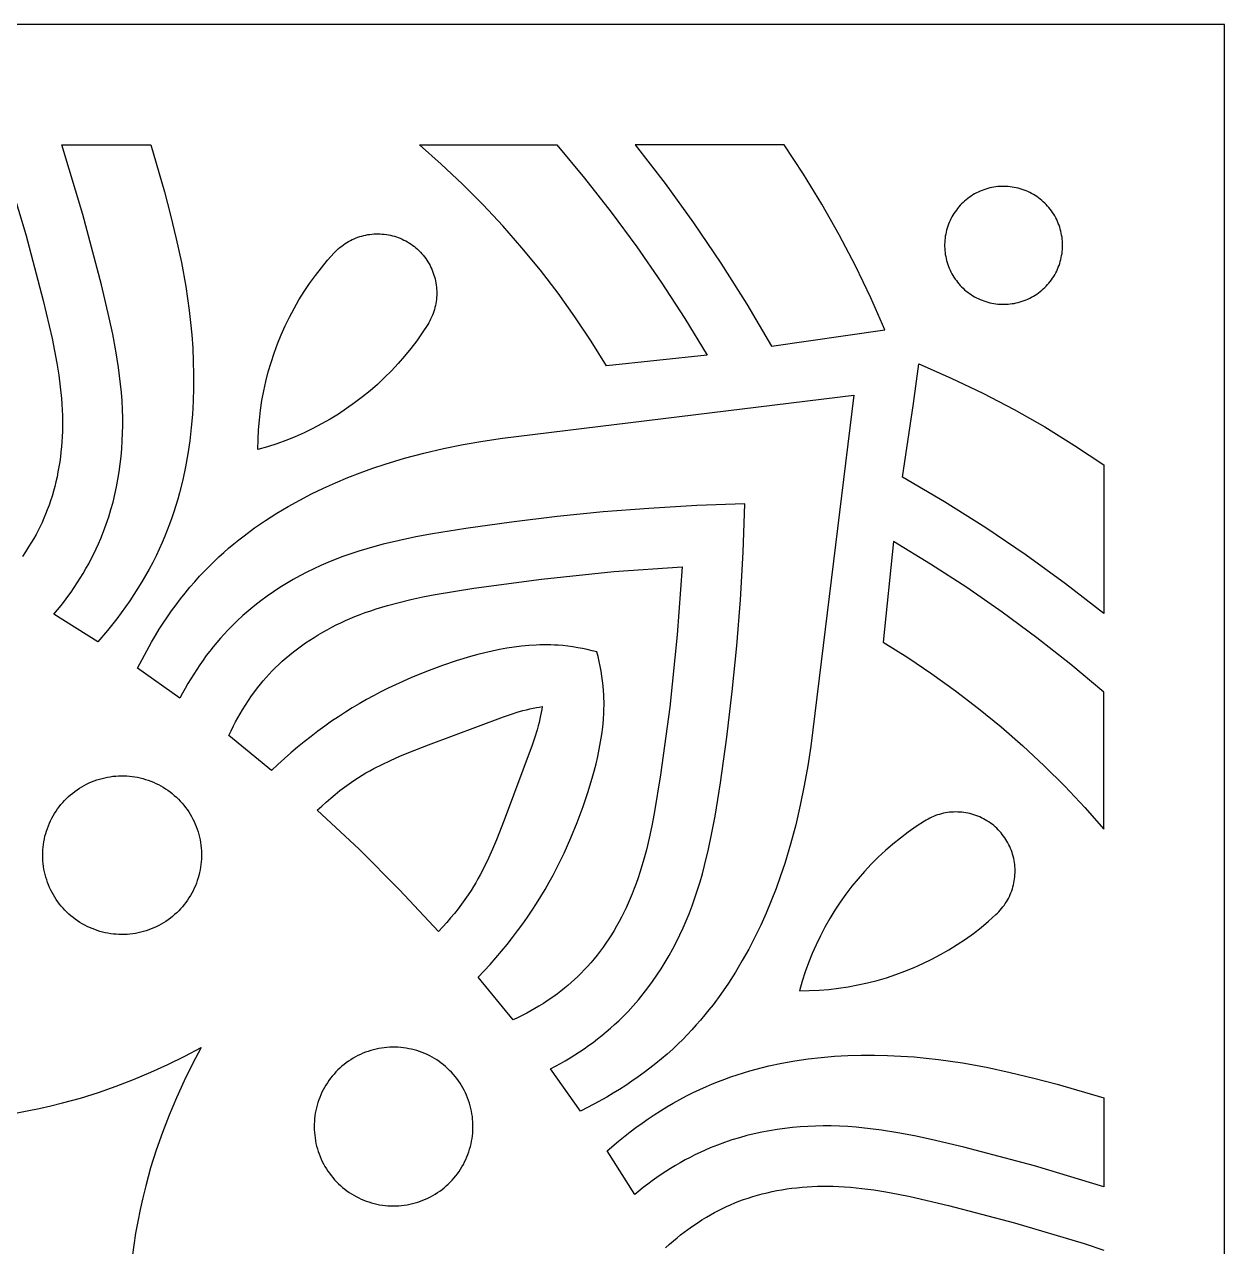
# Model space of a CAD drawing. Header units: millimetres. Extents: x -808 to 145, y 470 to 1424.
# Drawn here: x -131.8 to 145.2, y 1141.4 to 1423.6 of the extents above; entities that cross this region are included whole.
import ezdxf

# ---------------------------------------------------------------- set-up
doc = ezdxf.new("R2010")
doc.units = ezdxf.units.MM
doc.layers.add('Layer 05', color=12, linetype='Continuous', true_color=0xde0000)

msp = doc.modelspace()

# ---------------------------------------------------------------- linework, layer by layer
at = {"layer": 'Layer 05'}
for points in [[(-808.29, 470.09), (145.2, 470.09), (145.2, 1423.58), (-808.29, 1423.58)], [(107.81, 1372.57), (107.8, 1373.05), (107.78, 1373.52), (107.74, 1373.99), (107.68, 1374.46), (107.6, 1374.92), (107.51, 1375.39), (107.41, 1375.85), (107.29, 1376.31), (107.15, 1376.76), (107, 1377.2), (106.83, 1377.65), (106.64, 1378.08), (106.45, 1378.51), (106.23, 1378.93), (106, 1379.35), (105.76, 1379.75), (105.51, 1380.15), (105.24, 1380.54), (104.95, 1380.92), (104.66, 1381.28), (104.35, 1381.64), (104.03, 1381.99), (103.7, 1382.32), (103.35, 1382.65), (103, 1382.96), (102.63, 1383.26), (102.25, 1383.55), (101.87, 1383.82), (101.47, 1384.08), (101.07, 1384.32), (100.66, 1384.56), (100.24, 1384.77), (99.81, 1384.98), (99.38, 1385.16), (98.94, 1385.33), (98.49, 1385.49), (98.04, 1385.63), (97.58, 1385.76), (97.12, 1385.87), (96.66, 1385.96), (96.2, 1386.04), (95.73, 1386.1), (95.26, 1386.15), (94.78, 1386.17), (94.31, 1386.19), (93.84, 1386.18), (93.37, 1386.16), (92.9, 1386.13), (92.43, 1386.07), (91.96, 1386), (91.49, 1385.92), (91.03, 1385.82), (90.58, 1385.7), (90.12, 1385.56), (89.67, 1385.42), (89.23, 1385.25), (88.79, 1385.07), (88.36, 1384.88), (87.94, 1384.67), (87.52, 1384.44), (87.12, 1384.2), (86.72, 1383.95), (86.33, 1383.68), (85.94, 1383.4), (85.57, 1383.11), (85.21, 1382.81), (84.86, 1382.49), (84.52, 1382.16), (84.2, 1381.82), (83.88, 1381.46), (83.58, 1381.1), (83.29, 1380.73), (83.01, 1380.34), (82.75, 1379.95), (82.5, 1379.55), (82.27, 1379.14), (82.05, 1378.72), (81.84, 1378.3), (81.65, 1377.86), (81.47, 1377.43), (81.31, 1376.98), (81.17, 1376.53), (81.04, 1376.08), (80.92, 1375.62), (80.83, 1375.16), (80.74, 1374.69), (80.68, 1374.22), (80.63, 1373.75), (80.6, 1373.28), (80.58, 1372.81), (80.58, 1372.34), (80.6, 1371.86), (80.63, 1371.39), (80.68, 1370.92), (80.74, 1370.45), (80.83, 1369.99), (80.92, 1369.53), (81.04, 1369.07), (81.17, 1368.61), (81.31, 1368.16), (81.47, 1367.72), (81.65, 1367.28), (81.84, 1366.85), (82.05, 1366.42), (82.27, 1366.01), (82.5, 1365.6), (82.75, 1365.19), (83.01, 1364.8), (83.29, 1364.42), (83.58, 1364.04), (83.88, 1363.68), (84.2, 1363.33), (84.52, 1362.99), (84.86, 1362.66), (85.21, 1362.34), (85.57, 1362.03), (85.94, 1361.74), (86.33, 1361.46), (86.72, 1361.19), (87.12, 1360.94), (87.52, 1360.7), (87.94, 1360.48), (88.36, 1360.27), (88.79, 1360.07), (89.23, 1359.89), (89.67, 1359.73), (90.12, 1359.58), (90.58, 1359.45), (91.03, 1359.33), (91.49, 1359.23), (91.96, 1359.14), (92.43, 1359.07), (92.9, 1359.02), (93.37, 1358.98), (93.84, 1358.96), (94.31, 1358.96), (94.78, 1358.97), (95.26, 1359), (95.73, 1359.04), (96.2, 1359.11), (96.66, 1359.18), (97.12, 1359.28), (97.58, 1359.39), (98.04, 1359.51), (98.49, 1359.65), (98.94, 1359.81), (99.38, 1359.98), (99.81, 1360.17), (100.24, 1360.37), (100.66, 1360.59), (101.07, 1360.82), (101.47, 1361.07), (101.87, 1361.33), (102.25, 1361.6), (102.63, 1361.89), (103, 1362.19), (103.35, 1362.5), (103.7, 1362.82), (104.03, 1363.16), (104.35, 1363.5), (104.66, 1363.86), (104.95, 1364.23), (105.24, 1364.61), (105.51, 1365), (105.76, 1365.39), (106, 1365.8), (106.23, 1366.21), (106.45, 1366.63), (106.64, 1367.06), (106.83, 1367.5), (107, 1367.94), (107.15, 1368.39), (107.29, 1368.84), (107.41, 1369.3), (107.51, 1369.76), (107.6, 1370.22), (107.68, 1370.69), (107.74, 1371.16), (107.78, 1371.63), (107.8, 1372.1)], [(-91.41, 1235.93), (-91.28, 1235.31), (-91.16, 1234.69), (-91.07, 1234.06), (-91.01, 1233.42), (-90.96, 1232.79), (-90.94, 1232.15), (-90.93, 1231.52), (-90.95, 1230.88), (-91, 1230.25), (-91.06, 1229.62), (-91.15, 1228.98), (-91.25, 1228.36), (-91.38, 1227.74), (-91.53, 1227.12), (-91.71, 1226.51), (-91.9, 1225.9), (-92.12, 1225.3), (-92.35, 1224.71), (-92.61, 1224.13), (-92.88, 1223.55), (-93.18, 1222.99), (-93.49, 1222.44), (-93.82, 1221.9), (-94.18, 1221.37), (-94.55, 1220.85), (-94.94, 1220.35), (-95.34, 1219.86), (-95.76, 1219.38), (-96.2, 1218.92), (-96.66, 1218.47), (-97.13, 1218.04), (-97.61, 1217.63), (-98.11, 1217.24), (-98.62, 1216.86), (-99.14, 1216.5), (-99.68, 1216.16), (-100.23, 1215.83), (-100.79, 1215.53), (-101.36, 1215.24), (-101.93, 1214.98), (-102.52, 1214.74), (-103.12, 1214.51), (-103.72, 1214.31), (-104.33, 1214.13), (-104.94, 1213.97), (-105.57, 1213.83), (-106.19, 1213.71), (-106.82, 1213.62), (-107.45, 1213.54), (-108.09, 1213.49), (-108.72, 1213.46), (-109.36, 1213.45), (-109.99, 1213.47), (-110.63, 1213.51), (-111.26, 1213.56), (-111.89, 1213.64), (-112.52, 1213.75), (-113.14, 1213.87), (-113.76, 1214.02), (-114.38, 1214.18), (-114.98, 1214.37), (-115.58, 1214.58), (-116.18, 1214.81), (-116.76, 1215.06), (-117.34, 1215.33), (-117.9, 1215.62), (-118.46, 1215.93), (-119, 1216.26), (-119.54, 1216.61), (-120.06, 1216.98), (-120.56, 1217.36), (-121.06, 1217.76), (-121.54, 1218.18), (-122, 1218.61), (-122.45, 1219.06), (-122.88, 1219.53), (-123.3, 1220.01), (-123.7, 1220.5), (-124.08, 1221.01), (-124.45, 1221.53), (-124.79, 1222.07), (-125.12, 1222.61), (-125.43, 1223.17), (-125.72, 1223.73), (-125.99, 1224.31), (-126.24, 1224.9), (-126.47, 1225.49), (-126.67, 1226.09), (-126.86, 1226.7), (-127.03, 1227.31), (-127.17, 1227.93), (-127.29, 1228.56), (-127.4, 1229.18), (-127.47, 1229.82), (-127.53, 1230.45), (-127.57, 1231.08), (-127.58, 1231.72), (-127.57, 1232.36), (-127.54, 1232.99), (-127.49, 1233.62), (-127.41, 1234.26), (-127.31, 1234.88), (-127.2, 1235.51), (-127.06, 1236.13), (-126.89, 1236.75), (-126.71, 1237.35), (-126.51, 1237.96), (-126.28, 1238.55), (-126.04, 1239.14), (-125.77, 1239.72), (-125.49, 1240.29), (-125.18, 1240.84), (-124.86, 1241.39), (-124.51, 1241.93), (-124.15, 1242.45), (-123.77, 1242.96), (-123.38, 1243.46), (-122.96, 1243.94), (-122.53, 1244.41), (-122.08, 1244.86), (-121.62, 1245.3), (-121.15, 1245.72), (-120.66, 1246.12), (-120.15, 1246.51), (-119.63, 1246.88), (-119.1, 1247.23), (-118.56, 1247.56), (-118.01, 1247.88), (-117.44, 1248.17), (-116.87, 1248.45), (-116.29, 1248.7), (-115.69, 1248.93), (-115.09, 1249.15), (-114.49, 1249.34), (-113.88, 1249.51), (-113.26, 1249.66), (-112.63, 1249.79), (-112.01, 1249.89), (-111.38, 1249.98), (-110.74, 1250.04), (-110.11, 1250.08), (-109.47, 1250.1), (-108.84, 1250.1), (-108.2, 1250.07), (-107.57, 1250.02), (-106.94, 1249.95), (-106.31, 1249.86), (-105.68, 1249.75), (-105.06, 1249.61), (-104.44, 1249.46), (-103.83, 1249.28), (-103.23, 1249.08), (-102.63, 1248.86), (-102.04, 1248.62), (-101.46, 1248.36), (-100.89, 1248.08), (-100.33, 1247.78), (-99.78, 1247.46), (-99.24, 1247.12), (-98.71, 1246.77), (-98.2, 1246.39), (-97.7, 1246), (-97.21, 1245.59), (-96.74, 1245.16), (-96.28, 1244.72), (-95.84, 1244.26), (-95.42, 1243.79), (-95.01, 1243.3), (-94.62, 1242.8), (-94.24, 1242.29), (-93.89, 1241.76), (-93.55, 1241.22), (-93.23, 1240.67), (-92.93, 1240.11), (-92.65, 1239.53), (-92.4, 1238.95), (-92.16, 1238.36), (-91.94, 1237.77), (-91.74, 1237.16), (-91.56, 1236.55)], [(-42.44, 1186.97), (-43.07, 1187.1), (-43.69, 1187.21), (-44.32, 1187.3), (-44.95, 1187.37), (-45.59, 1187.42), (-46.22, 1187.44), (-46.86, 1187.44), (-47.5, 1187.42), (-48.13, 1187.38), (-48.76, 1187.32), (-49.39, 1187.23), (-50.02, 1187.12), (-50.64, 1187), (-51.26, 1186.84), (-51.87, 1186.67), (-52.48, 1186.48), (-53.08, 1186.26), (-53.67, 1186.03), (-54.25, 1185.77), (-54.82, 1185.5), (-55.39, 1185.2), (-55.94, 1184.89), (-56.48, 1184.55), (-57.01, 1184.2), (-57.53, 1183.83), (-58.03, 1183.44), (-58.52, 1183.04), (-59, 1182.62), (-59.46, 1182.18), (-59.91, 1181.72), (-60.33, 1181.25), (-60.75, 1180.77), (-61.14, 1180.27), (-61.52, 1179.76), (-61.88, 1179.24), (-62.22, 1178.7), (-62.55, 1178.15), (-62.85, 1177.59), (-63.13, 1177.02), (-63.4, 1176.44), (-63.64, 1175.86), (-63.87, 1175.26), (-64.07, 1174.66), (-64.25, 1174.05), (-64.41, 1173.43), (-64.55, 1172.81), (-64.67, 1172.19), (-64.76, 1171.56), (-64.84, 1170.93), (-64.89, 1170.29), (-64.92, 1169.66), (-64.92, 1169.02), (-64.91, 1168.39), (-64.87, 1167.75), (-64.81, 1167.12), (-64.73, 1166.49), (-64.63, 1165.86), (-64.51, 1165.24), (-64.36, 1164.62), (-64.19, 1164), (-64.01, 1163.39), (-63.8, 1162.79), (-63.57, 1162.2), (-63.32, 1161.62), (-63.05, 1161.04), (-62.76, 1160.48), (-62.45, 1159.92), (-62.12, 1159.38), (-61.77, 1158.84), (-61.4, 1158.32), (-61.02, 1157.82), (-60.62, 1157.32), (-60.2, 1156.84), (-59.77, 1156.38), (-59.32, 1155.93), (-58.85, 1155.49), (-58.37, 1155.08), (-57.88, 1154.68), (-57.37, 1154.3), (-56.85, 1153.93), (-56.31, 1153.58), (-55.77, 1153.26), (-55.21, 1152.95), (-54.64, 1152.66), (-54.07, 1152.39), (-53.48, 1152.14), (-52.89, 1151.91), (-52.29, 1151.7), (-51.68, 1151.52), (-51.07, 1151.35), (-50.45, 1151.21), (-49.82, 1151.08), (-49.19, 1150.98), (-48.56, 1150.9), (-47.93, 1150.85), (-47.3, 1150.81), (-46.66, 1150.8), (-46.02, 1150.81), (-45.39, 1150.84), (-44.75, 1150.89), (-44.12, 1150.97), (-43.49, 1151.06), (-42.87, 1151.18), (-42.25, 1151.32), (-41.63, 1151.48), (-41.02, 1151.67), (-40.42, 1151.87), (-39.83, 1152.1), (-39.24, 1152.34), (-38.66, 1152.61), (-38.09, 1152.89), (-37.54, 1153.2), (-36.99, 1153.52), (-36.45, 1153.87), (-35.93, 1154.23), (-35.42, 1154.61), (-34.92, 1155), (-34.44, 1155.42), (-33.97, 1155.85), (-33.52, 1156.29), (-33.08, 1156.76), (-32.66, 1157.23), (-32.25, 1157.72), (-31.87, 1158.23), (-31.5, 1158.75), (-31.15, 1159.28), (-30.81, 1159.82), (-30.5, 1160.37), (-30.21, 1160.94), (-29.93, 1161.51), (-29.68, 1162.09), (-29.44, 1162.68), (-29.23, 1163.28), (-29.04, 1163.89), (-28.87, 1164.5), (-28.72, 1165.12), (-28.59, 1165.74), (-28.48, 1166.37), (-28.4, 1167), (-28.34, 1167.63), (-28.3, 1168.27), (-28.28, 1168.91), (-28.28, 1169.54), (-28.31, 1170.18), (-28.35, 1170.81), (-28.42, 1171.44), (-28.52, 1172.07), (-28.63, 1172.7), (-28.76, 1173.32), (-28.92, 1173.94), (-29.1, 1174.55), (-29.3, 1175.15), (-29.52, 1175.75), (-29.76, 1176.34), (-30.02, 1176.92), (-30.3, 1177.49), (-30.6, 1178.05), (-30.92, 1178.6), (-31.26, 1179.14), (-31.61, 1179.66), (-31.99, 1180.18), (-32.38, 1180.68), (-32.79, 1181.17), (-33.22, 1181.64), (-33.66, 1182.09), (-34.12, 1182.54), (-34.59, 1182.96), (-35.08, 1183.37), (-35.58, 1183.76), (-36.09, 1184.13), (-36.62, 1184.49), (-37.16, 1184.83), (-37.71, 1185.15), (-38.27, 1185.44), (-38.84, 1185.72), (-39.42, 1185.98), (-40.01, 1186.22), (-40.61, 1186.44), (-41.22, 1186.64), (-41.83, 1186.81)]]:
    msp.add_lwpolyline(points, close=True, dxfattribs=at)
for points in [[(-124.98, 1287.43), (-124.16, 1288.41), (-123.35, 1289.42), (-122.57, 1290.43), (-121.8, 1291.47), (-121.05, 1292.51), (-120.32, 1293.57), (-119.61, 1294.64), (-118.91, 1295.73), (-118.24, 1296.83), (-117.6, 1297.94), (-116.97, 1299.07), (-116.37, 1300.2), (-115.78, 1301.35), (-115.23, 1302.51), (-114.7, 1303.68), (-114.19, 1304.86), (-113.53, 1306.52), (-112.91, 1308.19), (-112.35, 1309.88), (-111.83, 1311.59), (-111.36, 1313.31), (-110.94, 1315.04), (-110.56, 1316.79), (-110.23, 1318.54), (-109.94, 1320.3), (-109.69, 1322.07), (-109.49, 1323.85), (-109.33, 1325.63), (-109.22, 1327.41), (-109.15, 1329.19), (-109.11, 1330.97), (-109.12, 1332.75), (-109.18, 1334.7), (-109.28, 1336.64), (-109.43, 1338.57), (-109.61, 1340.51), (-109.83, 1342.44), (-110.09, 1344.36), (-110.71, 1348.2), (-111.43, 1352.03), (-112.24, 1355.84), (-114.04, 1363.43), (-118.34, 1379.68), (-123.15, 1395.75)], [(-123.15, 1395.75), (-102.6, 1395.75)], [(-102.6, 1395.75), (-99.49, 1384.96), (-98.06, 1379.53), (-96.75, 1374.08), (-95.58, 1368.6), (-94.58, 1363.09), (-94.16, 1360.31), (-93.78, 1357.53), (-93.46, 1354.73), (-93.19, 1351.92), (-92.97, 1348.87), (-92.83, 1345.81), (-92.76, 1342.74), (-92.77, 1339.67), (-92.86, 1336.6), (-93.04, 1333.54), (-93.3, 1330.48), (-93.65, 1327.43), (-94.09, 1324.41), (-94.63, 1321.4), (-95.27, 1318.41), (-96, 1315.46), (-96.41, 1313.99), (-96.84, 1312.53), (-97.29, 1311.08), (-97.78, 1309.64), (-98.29, 1308.21), (-98.83, 1306.8), (-99.39, 1305.39), (-99.99, 1303.99), (-100.69, 1302.43), (-101.43, 1300.89), (-102.2, 1299.36), (-103.01, 1297.84), (-103.84, 1296.35), (-104.71, 1294.87), (-105.61, 1293.4), (-106.53, 1291.96), (-107.49, 1290.53), (-108.47, 1289.12), (-109.47, 1287.73), (-110.5, 1286.36), (-112.63, 1283.67), (-114.85, 1281.07)], [(2.55, 1344.79), (-1, 1350.48), (-4.73, 1356.05), (-8.64, 1361.5), (-12.72, 1366.82), (-16.97, 1372.01), (-21.39, 1377.05), (-25.96, 1381.95), (-30.7, 1386.71), (-35.58, 1391.31), (-40.6, 1395.75)], [(-40.6, 1395.75), (-8.94, 1395.75)], [(-8.94, 1395.75), (-2.55, 1388.1), (3.6, 1380.27), (9.52, 1372.25), (15.2, 1364.06), (20.62, 1355.71), (25.79, 1347.19)], [(9.16, 1395.75), (16.06, 1386.87), (22.66, 1377.78), (28.97, 1368.47), (34.97, 1358.97), (40.65, 1349.27)], [(43.52, 1395.75), (9.16, 1395.75)], [(66.82, 1353.05), (63.56, 1360.48), (60.05, 1367.81), (56.28, 1375), (52.27, 1382.06), (48.02, 1388.98), (43.52, 1395.75)], [(-136.3, 1391.18), (-131.51, 1375.1), (-127.49, 1359.84), (-125.43, 1351.04), (-124.86, 1348.21), (-124.34, 1345.37), (-123.9, 1342.63), (-123.54, 1339.87), (-123.27, 1337.21), (-123.18, 1335.87), (-123.1, 1334.53), (-123.05, 1333.25), (-123.03, 1331.97), (-123.03, 1330.79), (-123.05, 1329.6), (-123.1, 1328.42), (-123.17, 1327.24), (-123.26, 1326.06), (-123.37, 1324.88), (-123.51, 1323.72), (-123.67, 1322.56), (-123.85, 1321.41), (-124.06, 1320.26), (-124.28, 1319.13), (-124.53, 1318.01), (-124.81, 1316.89), (-125.11, 1315.78), (-125.42, 1314.69), (-125.77, 1313.62), (-126.13, 1312.55), (-126.52, 1311.49), (-126.91, 1310.52), (-127.31, 1309.55), (-127.74, 1308.6), (-128.19, 1307.66), (-128.65, 1306.73), (-129.13, 1305.82), (-129.63, 1304.92), (-130.15, 1304.03), (-130.83, 1302.93), (-131.53, 1301.84), (-132.25, 1300.77)], [(-60.33, 1370.82), (-60, 1371.16), (-59.66, 1371.49), (-59.31, 1371.82), (-58.95, 1372.12), (-58.57, 1372.42), (-58.19, 1372.7), (-57.8, 1372.97), (-57.4, 1373.22), (-56.99, 1373.47), (-56.57, 1373.69), (-56.14, 1373.9), (-55.71, 1374.1), (-55.27, 1374.28), (-54.83, 1374.45), (-54.38, 1374.6), (-53.92, 1374.73), (-53.46, 1374.85), (-53, 1374.96), (-52.53, 1375.04), (-52.06, 1375.11), (-51.59, 1375.17), (-51.11, 1375.2), (-50.64, 1375.22), (-50.16, 1375.23), (-49.69, 1375.22), (-49.21, 1375.19), (-48.74, 1375.14), (-48.27, 1375.08), (-47.8, 1375), (-47.33, 1374.91), (-46.87, 1374.8), (-46.41, 1374.67), (-45.96, 1374.53), (-45.51, 1374.37), (-45.07, 1374.2), (-44.63, 1374.01), (-44.2, 1373.8), (-43.78, 1373.58), (-43.37, 1373.35), (-42.96, 1373.1), (-42.57, 1372.84), (-42.18, 1372.57), (-41.8, 1372.28), (-41.43, 1371.98), (-41.08, 1371.66), (-40.73, 1371.33), (-40.4, 1371), (-40.08, 1370.65), (-39.77, 1370.29), (-39.47, 1369.91), (-39.19, 1369.53), (-38.92, 1369.14), (-38.66, 1368.74), (-38.42, 1368.33), (-38.19, 1367.91), (-37.98, 1367.49), (-37.78, 1367.06), (-37.59, 1366.62), (-37.43, 1366.17), (-37.28, 1365.72), (-37.14, 1365.27), (-37.02, 1364.81), (-36.91, 1364.35), (-36.83, 1363.88), (-36.75, 1363.41), (-36.7, 1362.94), (-36.66, 1362.46), (-36.64, 1361.99), (-36.63, 1361.51), (-36.64, 1361.04), (-36.67, 1360.56), (-36.71, 1360.09), (-36.77, 1359.62), (-36.85, 1359.15), (-36.94, 1358.68), (-37.05, 1358.22), (-37.18, 1357.76), (-37.32, 1357.31), (-37.47, 1356.86), (-37.65, 1356.42), (-37.83, 1355.98), (-38.04, 1355.55), (-38.25, 1355.13), (-38.49, 1354.71), (-38.73, 1354.31)], [(-77.9, 1325.46), (-77.87, 1327.73), (-77.76, 1329.99), (-77.58, 1332.24), (-77.32, 1334.49), (-76.98, 1336.73), (-76.57, 1338.95), (-76.09, 1341.16), (-75.53, 1343.36), (-74.89, 1345.53), (-74.18, 1347.68), (-73.4, 1349.8), (-72.55, 1351.9), (-71.62, 1353.96), (-70.63, 1356), (-69.57, 1358), (-68.44, 1359.96), (-67.24, 1361.88), (-65.98, 1363.76), (-64.66, 1365.59), (-63.27, 1367.38), (-61.83, 1369.13), (-60.33, 1370.82)], [(-38.73, 1354.31), (-39.97, 1352.41), (-41.27, 1350.56), (-42.64, 1348.76), (-44.06, 1347), (-45.55, 1345.29), (-47.09, 1343.63), (-48.69, 1342.03), (-50.34, 1340.48), (-52.04, 1338.99), (-53.79, 1337.56), (-55.59, 1336.18), (-57.43, 1334.87), (-59.32, 1333.62), (-61.25, 1332.44), (-63.22, 1331.33), (-65.23, 1330.28), (-67.27, 1329.3), (-69.34, 1328.39), (-71.44, 1327.55), (-73.57, 1326.78), (-75.72, 1326.09), (-77.9, 1325.46)], [(40.65, 1349.27), (57.7, 1351.78)], [(57.7, 1351.78), (66.82, 1353.05)], [(25.79, 1347.19), (2.55, 1344.79)], [(73.4, 1336.08), (74.67, 1345.2)], [(74.67, 1345.2), (82.11, 1341.94), (89.43, 1338.43), (96.62, 1334.66), (103.68, 1330.65), (110.6, 1326.39), (117.37, 1321.9)], [(-105.68, 1274.94), (-104.12, 1277.99), (-102.45, 1280.98), (-101.58, 1282.46), (-100.68, 1283.92), (-99.75, 1285.36), (-98.8, 1286.79), (-97.82, 1288.2), (-96.81, 1289.59), (-95.78, 1290.96), (-94.71, 1292.3), (-93.62, 1293.63), (-92.51, 1294.92), (-91.36, 1296.2), (-90.19, 1297.45), (-89.12, 1298.53), (-88.04, 1299.59), (-86.94, 1300.63), (-85.81, 1301.65), (-84.67, 1302.65), (-83.5, 1303.62), (-82.32, 1304.58), (-81.12, 1305.51), (-78.67, 1307.32), (-76.16, 1309.05), (-73.58, 1310.7), (-70.95, 1312.27), (-68.27, 1313.76), (-65.55, 1315.17), (-62.78, 1316.5), (-59.98, 1317.76), (-57.15, 1318.95), (-54.29, 1320.06), (-51.41, 1321.1), (-48.51, 1322.06), (-44.06, 1323.4), (-39.58, 1324.59), (-35.07, 1325.64), (-30.54, 1326.56), (-25.99, 1327.38), (-21.43, 1328.09), (59.62, 1337.99)], [(59.62, 1337.99), (49.71, 1256.95), (49, 1252.38), (48.18, 1247.84), (47.26, 1243.31), (46.21, 1238.8), (45.02, 1234.32), (43.68, 1229.87), (42.72, 1226.97), (41.68, 1224.09), (40.57, 1221.23), (39.39, 1218.4), (38.13, 1215.59), (36.79, 1212.83), (35.38, 1210.1), (33.89, 1207.42), (32.32, 1204.8), (30.67, 1202.22), (28.95, 1199.71), (27.14, 1197.26), (26.2, 1196.06), (25.24, 1194.88), (24.27, 1193.71), (23.27, 1192.57), (22.25, 1191.44), (21.21, 1190.34), (20.15, 1189.25), (19.07, 1188.19), (17.82, 1187.02), (16.55, 1185.87), (15.25, 1184.75), (13.92, 1183.66), (12.58, 1182.6), (11.21, 1181.57), (9.82, 1180.56), (8.41, 1179.58), (6.98, 1178.62), (5.54, 1177.7), (4.08, 1176.8), (2.6, 1175.93), (-0.39, 1174.26), (-3.44, 1172.7)], [(70.89, 1319.03), (73.4, 1336.08)], [(117.37, 1321.9), (117.37, 1287.54)], [(117.37, 1287.54), (108.49, 1294.44), (99.4, 1301.04), (90.09, 1307.34), (80.59, 1313.34), (70.89, 1319.03)], [(34.48, 1312.86), (23.39, 1312.47), (12.32, 1311.84), (1.74, 1311.01), (-8.82, 1309.95), (-19.36, 1308.68), (-29.9, 1307.2), (-37.6, 1305.97), (-41.43, 1305.26), (-45.24, 1304.46), (-49.02, 1303.56), (-50.9, 1303.06), (-52.77, 1302.53), (-54.63, 1301.96), (-56.47, 1301.35), (-58.3, 1300.7), (-60.12, 1300.01), (-61.77, 1299.34), (-63.4, 1298.63), (-65.02, 1297.88), (-66.62, 1297.09), (-68.2, 1296.26), (-69.77, 1295.4), (-71.31, 1294.49), (-72.83, 1293.55), (-74.32, 1292.57), (-75.79, 1291.56), (-77.23, 1290.5), (-78.64, 1289.41), (-80.02, 1288.28), (-81.36, 1287.11), (-82.67, 1285.9), (-83.95, 1284.66), (-84.85, 1283.74), (-85.72, 1282.8), (-86.58, 1281.84), (-87.42, 1280.86), (-88.24, 1279.87), (-89.04, 1278.86), (-89.82, 1277.84), (-90.58, 1276.8), (-91.32, 1275.74), (-92.04, 1274.67), (-92.73, 1273.59), (-93.41, 1272.5), (-94.07, 1271.39), (-94.71, 1270.28), (-95.33, 1269.15), (-95.93, 1268.01)], [(-10.37, 1182.45), (-9.23, 1183.05), (-8.1, 1183.67), (-6.98, 1184.31), (-5.88, 1184.97), (-4.79, 1185.64), (-3.7, 1186.34), (-2.64, 1187.06), (-1.58, 1187.8), (-0.54, 1188.56), (0.48, 1189.34), (1.49, 1190.14), (2.48, 1190.96), (3.46, 1191.8), (4.42, 1192.65), (5.36, 1193.53), (6.28, 1194.43), (7.52, 1195.71), (8.73, 1197.02), (9.9, 1198.36), (11.03, 1199.74), (12.12, 1201.15), (13.18, 1202.59), (14.2, 1204.06), (15.17, 1205.55), (16.12, 1207.07), (17.02, 1208.61), (17.88, 1210.17), (18.71, 1211.76), (19.5, 1213.36), (20.25, 1214.98), (20.96, 1216.61), (21.63, 1218.26), (22.32, 1220.08), (22.97, 1221.91), (23.58, 1223.75), (24.15, 1225.61), (24.68, 1227.48), (25.18, 1229.36), (26.08, 1233.14), (26.88, 1236.95), (27.59, 1240.78), (28.83, 1248.48), (30.31, 1259.02), (31.58, 1269.56), (32.63, 1280.12), (33.46, 1290.7), (34.09, 1301.77), (34.48, 1312.86)], [(68.82, 1304.17), (66.41, 1280.93)], [(117.37, 1269.44), (109.72, 1275.83), (101.89, 1281.98), (93.87, 1287.9), (85.69, 1293.57), (77.33, 1299), (68.82, 1304.17)], [(-84.64, 1259.42), (-84.12, 1260.52), (-83.58, 1261.61), (-83.08, 1262.55), (-82.57, 1263.48), (-82.04, 1264.4), (-81.5, 1265.31), (-80.81, 1266.41), (-80.1, 1267.48), (-79.37, 1268.55), (-78.61, 1269.59), (-77.98, 1270.41), (-77.34, 1271.22), (-76.68, 1272.01), (-76.01, 1272.79), (-75.31, 1273.57), (-74.59, 1274.33), (-73.86, 1275.07), (-73.1, 1275.8), (-72.28, 1276.57), (-71.43, 1277.31), (-70.57, 1278.04), (-69.69, 1278.75), (-68.77, 1279.45), (-67.85, 1280.13), (-66.9, 1280.79), (-65.95, 1281.43), (-64.96, 1282.06), (-63.97, 1282.67), (-62.96, 1283.26), (-61.94, 1283.83), (-60.89, 1284.39), (-59.84, 1284.92), (-58.78, 1285.44), (-57.7, 1285.93), (-56.61, 1286.41), (-55.52, 1286.86), (-54.33, 1287.33), (-53.13, 1287.78), (-51.86, 1288.22), (-50.59, 1288.64), (-48.03, 1289.41), (-45.34, 1290.13), (-42.64, 1290.78), (-39.82, 1291.39), (-36.99, 1291.94), (-28.07, 1293.41), (-12.43, 1295.53), (4.26, 1297.26), (19.99, 1298.37)], [(19.99, 1298.37), (18.88, 1282.64), (17.15, 1265.95), (15.03, 1250.31), (13.56, 1241.39), (13.01, 1238.56), (12.4, 1235.74), (11.76, 1233.04), (11.04, 1230.35), (10.26, 1227.79), (9.84, 1226.52), (9.4, 1225.25), (8.95, 1224.05), (8.48, 1222.86), (8.03, 1221.76), (7.55, 1220.68), (7.06, 1219.6), (6.54, 1218.54), (6.01, 1217.49), (5.45, 1216.44), (4.88, 1215.42), (4.29, 1214.41), (3.68, 1213.42), (3.05, 1212.43), (2.41, 1211.48), (1.75, 1210.53), (1.07, 1209.61), (0.37, 1208.69), (-0.34, 1207.81), (-1.07, 1206.95), (-1.81, 1206.1), (-2.58, 1205.27), (-3.31, 1204.52), (-4.05, 1203.79), (-4.81, 1203.07), (-5.59, 1202.37), (-6.37, 1201.69), (-7.16, 1201.04), (-7.97, 1200.39), (-8.79, 1199.77), (-9.83, 1199.01), (-10.89, 1198.27), (-11.97, 1197.56), (-13.07, 1196.88), (-13.98, 1196.34), (-14.9, 1195.81), (-15.83, 1195.3), (-16.77, 1194.8), (-17.86, 1194.26), (-18.96, 1193.73)], [(-114.85, 1281.07), (-124.98, 1287.43)], [(0.32, 1278.7), (-0.77, 1278.98), (-1.88, 1279.24), (-2.99, 1279.47), (-4.11, 1279.68), (-5.23, 1279.87), (-6.37, 1280.02), (-7.51, 1280.15), (-8.65, 1280.25), (-9.49, 1280.3), (-10.33, 1280.33), (-11.16, 1280.34), (-12, 1280.34), (-12.85, 1280.33), (-13.69, 1280.3), (-15.38, 1280.2), (-17.07, 1280.04), (-18.77, 1279.82), (-20.46, 1279.56), (-22.15, 1279.26), (-23.84, 1278.91), (-25.51, 1278.52), (-27.18, 1278.09), (-28.84, 1277.64), (-32.12, 1276.64), (-35.33, 1275.55), (-39.03, 1274.18), (-42.63, 1272.71), (-46.13, 1271.14), (-47.84, 1270.32), (-49.54, 1269.47), (-51.21, 1268.59), (-52.87, 1267.68), (-54.51, 1266.74), (-56.13, 1265.77), (-57.73, 1264.77), (-59.32, 1263.74), (-60.9, 1262.68), (-62.46, 1261.58), (-64.06, 1260.41), (-65.65, 1259.21), (-67.22, 1257.98), (-68.77, 1256.71), (-70.3, 1255.41), (-71.81, 1254.08), (-73.29, 1252.72), (-74.74, 1251.34)], [(-27.04, 1203.64), (-25.66, 1205.09), (-24.3, 1206.57), (-22.97, 1208.08), (-21.67, 1209.61), (-20.4, 1211.16), (-19.17, 1212.73), (-17.96, 1214.31), (-16.8, 1215.91), (-15.7, 1217.48), (-14.64, 1219.06), (-13.61, 1220.65), (-12.61, 1222.25), (-11.64, 1223.87), (-10.7, 1225.51), (-9.79, 1227.17), (-8.91, 1228.84), (-8.06, 1230.54), (-7.24, 1232.25), (-5.67, 1235.75), (-4.2, 1239.35), (-2.82, 1243.05), (-1.74, 1246.26), (-0.74, 1249.54), (-0.28, 1251.2), (0.14, 1252.87), (0.53, 1254.54), (0.88, 1256.23), (1.18, 1257.92), (1.44, 1259.61), (1.66, 1261.3), (1.82, 1263), (1.92, 1264.69), (1.95, 1265.53), (1.97, 1266.37), (1.97, 1267.21), (1.95, 1268.05), (1.92, 1268.89), (1.87, 1269.73), (1.77, 1270.87), (1.64, 1272.01), (1.49, 1273.14), (1.3, 1274.27), (1.09, 1275.39), (0.86, 1276.5), (0.6, 1277.61), (0.32, 1278.7)], [(66.41, 1280.93), (72.1, 1277.38), (77.67, 1273.65), (83.12, 1269.74), (88.44, 1265.66), (93.63, 1261.4), (98.67, 1256.99), (103.58, 1252.41), (108.33, 1247.68), (112.93, 1242.8), (117.37, 1237.78)], [(-95.93, 1268.01), (-105.68, 1274.94)], [(117.37, 1237.78), (117.37, 1269.44)], [(-64.22, 1242.15), (-63.18, 1243.11), (-62.16, 1244.04), (-61.11, 1244.94), (-60.05, 1245.82), (-58.97, 1246.68), (-57.92, 1247.48), (-56.84, 1248.26), (-55.79, 1248.98), (-54.73, 1249.68), (-53.85, 1250.22), (-52.97, 1250.75), (-52.08, 1251.26), (-51.17, 1251.75), (-49.25, 1252.74), (-47.29, 1253.67), (-45.19, 1254.61), (-43.08, 1255.5), (-38.55, 1257.28), (-21.2, 1263.74), (-19.38, 1264.36), (-18.06, 1264.77), (-16.74, 1265.15), (-15.94, 1265.36), (-15.13, 1265.55), (-14.38, 1265.72), (-13.63, 1265.86), (-12.97, 1265.97), (-12.31, 1266.07)], [(-12.31, 1266.07), (-12.4, 1265.41), (-12.52, 1264.75), (-12.66, 1264), (-12.83, 1263.24), (-13.02, 1262.44), (-13.23, 1261.64), (-13.48, 1260.74), (-14.02, 1259), (-14.64, 1257.18), (-21.1, 1239.83), (-22.88, 1235.3), (-23.77, 1233.19), (-24.71, 1231.09), (-25.64, 1229.13), (-26.63, 1227.21), (-27.12, 1226.3), (-27.63, 1225.41), (-28.15, 1224.53), (-28.7, 1223.65), (-29.39, 1222.59), (-30.12, 1221.54), (-30.9, 1220.46), (-31.7, 1219.4), (-32.56, 1218.33), (-33.44, 1217.27), (-34.34, 1216.22), (-35.26, 1215.2), (-36.23, 1214.16)], [(-74.74, 1251.34), (-84.64, 1259.42)], [(-36.23, 1214.16), (-45.25, 1223.79), (-54.58, 1233.13), (-64.22, 1242.15)], [(92.44, 1218.05), (92.78, 1218.38), (93.12, 1218.72), (93.44, 1219.07), (93.74, 1219.43), (94.04, 1219.81), (94.32, 1220.19), (94.59, 1220.58), (94.85, 1220.98), (95.09, 1221.39), (95.31, 1221.81), (95.53, 1222.23), (95.72, 1222.67), (95.9, 1223.11), (96.07, 1223.55), (96.22, 1224), (96.36, 1224.46), (96.47, 1224.92), (96.58, 1225.38), (96.66, 1225.85), (96.73, 1226.32), (96.79, 1226.79), (96.83, 1227.27), (96.85, 1227.74), (96.85, 1228.22), (96.84, 1228.69), (96.81, 1229.17), (96.76, 1229.64), (96.7, 1230.11), (96.62, 1230.58), (96.53, 1231.04), (96.42, 1231.51), (96.29, 1231.97), (96.15, 1232.42), (95.99, 1232.87), (95.82, 1233.31), (95.63, 1233.75), (95.42, 1234.17), (95.21, 1234.6), (94.97, 1235.01), (94.72, 1235.42), (94.46, 1235.81), (94.19, 1236.2), (93.9, 1236.58), (93.6, 1236.95), (93.28, 1237.3), (92.96, 1237.65), (92.62, 1237.98), (92.27, 1238.3), (91.91, 1238.61), (91.54, 1238.91), (91.15, 1239.19), (90.76, 1239.46), (90.36, 1239.72), (89.95, 1239.96), (89.54, 1240.19), (89.11, 1240.4), (88.68, 1240.6), (88.24, 1240.78), (87.8, 1240.95), (87.35, 1241.1), (86.89, 1241.24), (86.43, 1241.36), (85.97, 1241.46), (85.5, 1241.55), (85.03, 1241.62), (84.56, 1241.68), (84.08, 1241.72), (83.61, 1241.74), (83.13, 1241.75), (82.66, 1241.74), (82.18, 1241.71), (81.71, 1241.67), (81.24, 1241.61), (80.77, 1241.53), (80.3, 1241.44), (79.84, 1241.33), (79.38, 1241.2), (78.93, 1241.06), (78.48, 1240.9), (78.04, 1240.73), (77.6, 1240.54), (77.17, 1240.34), (76.75, 1240.12), (76.33, 1239.89), (75.93, 1239.65)], [(75.93, 1239.65), (74.03, 1238.41), (72.18, 1237.1), (70.38, 1235.74), (68.62, 1234.31), (66.91, 1232.83), (65.25, 1231.29), (63.65, 1229.69), (62.1, 1228.04), (60.61, 1226.34), (59.18, 1224.59), (57.8, 1222.79), (56.49, 1220.94), (55.25, 1219.06), (54.06, 1217.13), (52.95, 1215.16), (51.9, 1213.15), (50.92, 1211.11), (50.01, 1209.04), (49.17, 1206.94), (48.4, 1204.81), (47.71, 1202.66), (47.09, 1200.48)], [(47.09, 1200.48), (49.35, 1200.51), (51.61, 1200.62), (53.86, 1200.8), (56.11, 1201.06), (58.35, 1201.39), (60.58, 1201.81), (62.79, 1202.29), (64.98, 1202.85), (67.15, 1203.49), (69.3, 1204.2), (71.42, 1204.98), (73.52, 1205.83), (75.59, 1206.76), (77.62, 1207.75), (79.62, 1208.81), (81.58, 1209.94), (83.5, 1211.14), (85.38, 1212.4), (87.22, 1213.72), (89.01, 1215.11), (90.75, 1216.55), (92.44, 1218.05)], [(-18.96, 1193.73), (-27.04, 1203.64)], [(-133.9, 1172.24), (-131.15, 1172.73), (-128.42, 1173.28), (-125.69, 1173.89), (-122.98, 1174.56), (-118.83, 1175.71), (-114.71, 1177.01), (-110.63, 1178.43), (-106.6, 1179.99), (-102.61, 1181.67), (-98.68, 1183.47), (-94.8, 1185.38), (-90.98, 1187.39)], [(-90.98, 1187.39), (-93, 1183.58), (-94.91, 1179.7), (-96.7, 1175.77), (-98.39, 1171.78), (-99.94, 1167.75), (-101.37, 1163.67), (-102.67, 1159.55), (-103.82, 1155.4), (-104.49, 1152.69), (-105.1, 1149.96), (-105.65, 1147.22), (-106.14, 1144.48), (-106.58, 1141.72), (-106.96, 1138.95)], [(2.69, 1163.53), (5.3, 1165.75), (7.98, 1167.88), (9.35, 1168.91), (10.74, 1169.91), (12.15, 1170.89), (13.58, 1171.84), (15.02, 1172.77), (16.49, 1173.67), (17.97, 1174.54), (19.46, 1175.37), (20.98, 1176.18), (22.51, 1176.95), (24.05, 1177.69), (25.61, 1178.39), (27.01, 1178.99), (28.42, 1179.55), (29.84, 1180.09), (31.27, 1180.6), (32.7, 1181.08), (34.15, 1181.54), (35.61, 1181.97), (37.08, 1182.38), (40.03, 1183.11), (43.02, 1183.75), (46.03, 1184.28), (49.06, 1184.73), (52.1, 1185.08), (55.16, 1185.34), (58.22, 1185.51), (61.29, 1185.61), (64.37, 1185.62), (67.43, 1185.55), (70.49, 1185.4), (73.54, 1185.19), (76.35, 1184.92), (79.15, 1184.6), (81.93, 1184.22), (84.71, 1183.8), (90.23, 1182.8), (95.71, 1181.63), (101.16, 1180.32), (106.58, 1178.89), (117.37, 1175.78)], [(-3.44, 1172.7), (-10.37, 1182.45)], [(117.37, 1175.78), (117.37, 1155.23)], [(117.37, 1155.23), (101.3, 1160.03), (85.05, 1164.34), (77.46, 1166.14), (73.65, 1166.95), (69.82, 1167.67), (65.98, 1168.29), (64.06, 1168.54), (62.13, 1168.77), (60.2, 1168.95), (58.26, 1169.1), (56.32, 1169.2), (54.37, 1169.26), (52.59, 1169.26), (50.81, 1169.23), (49.03, 1169.16), (47.25, 1169.04), (45.47, 1168.89), (43.7, 1168.69), (41.93, 1168.44), (40.16, 1168.15), (38.41, 1167.82), (36.66, 1167.44), (34.93, 1167.02), (33.21, 1166.55), (31.5, 1166.03), (29.81, 1165.46), (28.14, 1164.85), (26.48, 1164.19), (25.3, 1163.68), (24.13, 1163.15), (22.97, 1162.59), (21.82, 1162.01), (20.69, 1161.41), (19.56, 1160.78), (18.45, 1160.13), (17.35, 1159.46), (16.27, 1158.77), (15.19, 1158.06), (14.13, 1157.33), (13.09, 1156.58), (12.05, 1155.81), (11.04, 1155.02), (10.03, 1154.22), (9.05, 1153.4)], [(9.05, 1153.4), (2.69, 1163.53)], [(16.18, 1141.14), (17.09, 1141.96), (18.01, 1142.75), (18.82, 1143.43), (19.65, 1144.1), (20.49, 1144.75), (21.34, 1145.38), (22.39, 1146.13), (23.46, 1146.85), (24.55, 1147.55), (25.65, 1148.23), (26.54, 1148.74), (27.44, 1149.24), (28.36, 1149.73), (29.28, 1150.19), (30.22, 1150.64), (31.18, 1151.06), (32.14, 1151.47), (33.11, 1151.86), (34.17, 1152.25), (35.24, 1152.61), (36.32, 1152.95), (37.4, 1153.27), (38.51, 1153.57), (39.63, 1153.85), (40.75, 1154.1), (41.88, 1154.32), (43.03, 1154.53), (44.19, 1154.71), (45.34, 1154.87), (46.51, 1155), (47.68, 1155.12), (48.86, 1155.21), (50.04, 1155.28), (51.22, 1155.32), (52.41, 1155.35), (53.59, 1155.35), (54.87, 1155.33), (56.15, 1155.28), (57.49, 1155.2), (58.83, 1155.1), (61.49, 1154.84), (64.25, 1154.48), (66.99, 1154.04), (69.83, 1153.52), (72.66, 1152.94), (81.46, 1150.89), (96.72, 1146.87), (112.81, 1142.08), (117.37, 1140.61)]]:
    msp.add_lwpolyline(points, dxfattribs=at)

doc.saveas('drawing.dxf')
